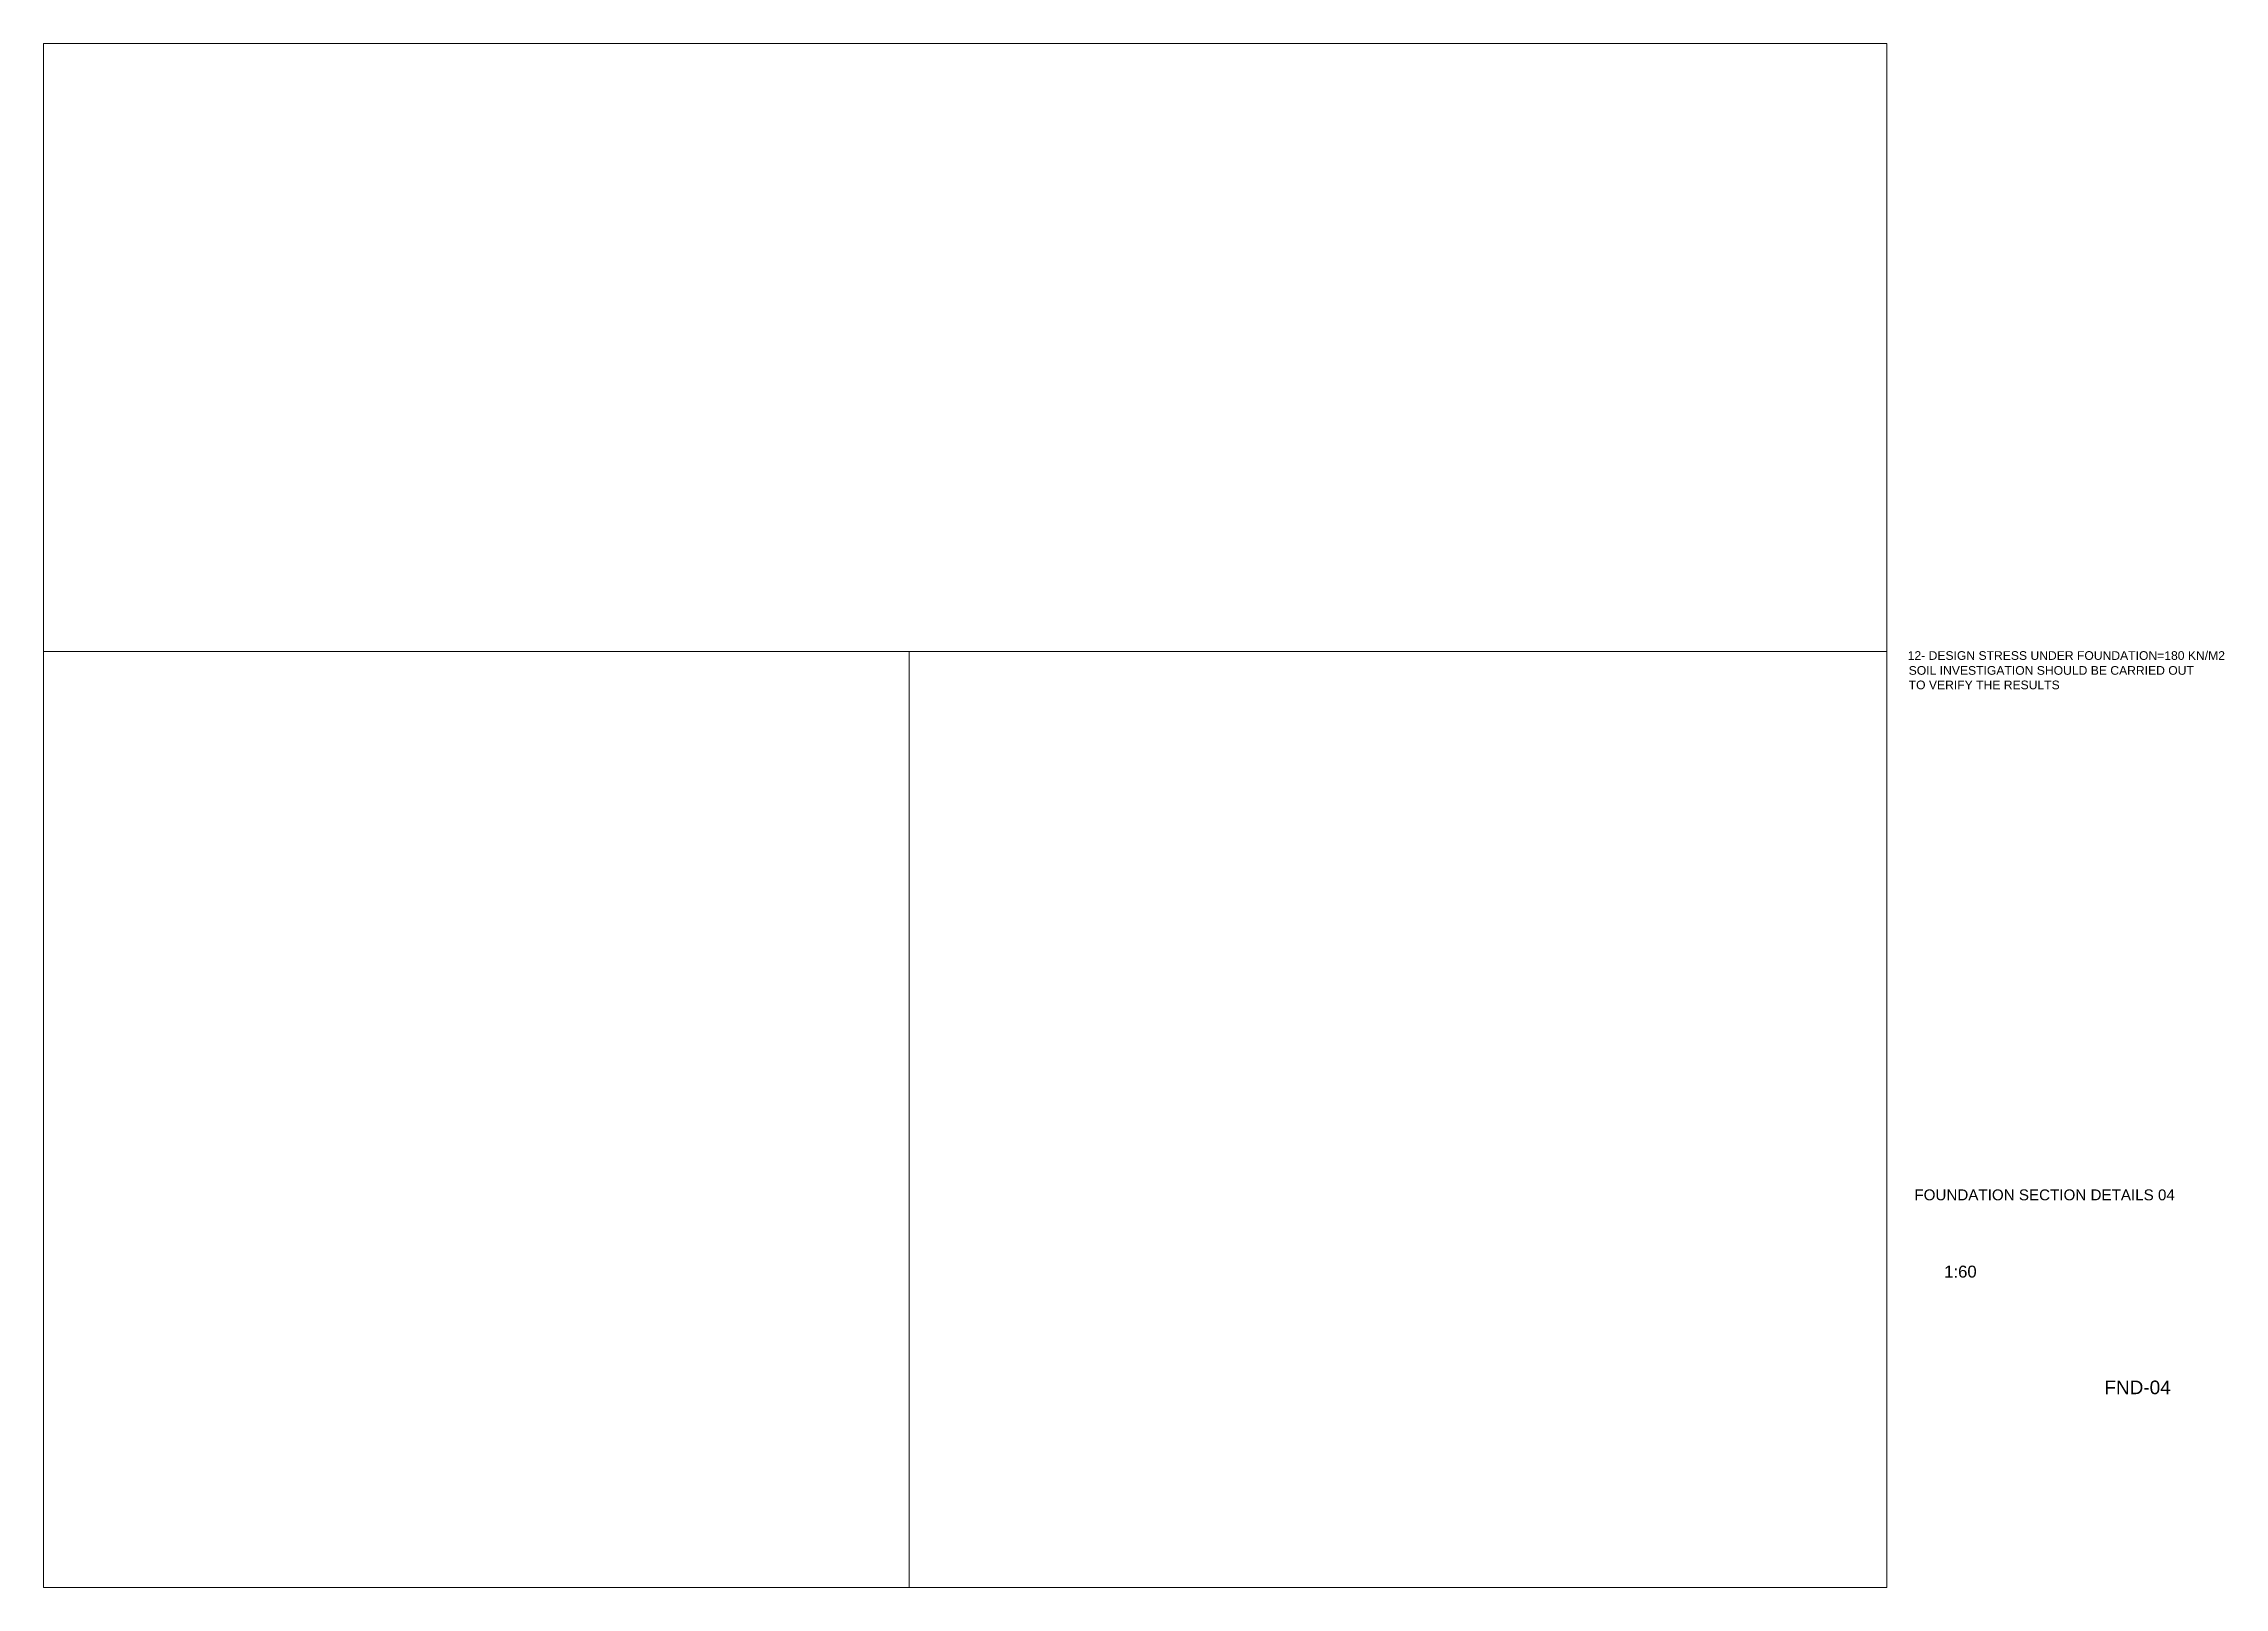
# Paper-space layout 'F-04' of a CAD drawing. Header units: millimetres. Extents: x 7 to 409, y 11 to 295.
import ezdxf

# ---------------------------------------------------------------- set-up
doc = ezdxf.new("R2010")
doc.units = ezdxf.units.MM
doc.header["$MEASUREMENT"] = 0
for name, color, linetype, lineweight in [('DIM', 174, 'Continuous', 0), ('G-ANNO-TTLB', 6, 'Continuous', 9), ('label', 7, 'Continuous', 0)]:
    doc.layers.add(name, color=color, linetype=linetype, lineweight=lineweight)
doc.styles.add('ARIAL', font='arial.ttf', dxfattribs={"height": 2.2})
doc.styles.get("Standard").update_dxf_attribs({"font": 'arial.ttf'})

psp = doc.layouts.new('F-04')

# ---------------------------------------------------------------- texts
at = {"layer": 'DIM', "ltscale": 1000, "insert": (352, 84.04), "char_height": 2, "attachment_point": 1}
psp.add_mtext_dynamic_manual_height_columns('FOUNDATION SECTION DETAILS 04', width=98.2655, gutter_width=14.53, heights=[0], dxfattribs=at)
at = {"layer": 'G-ANNO-TTLB', "color": 0, "insert": (386.99, 48.85), "char_height": 2.5, "width": 14.1097, "attachment_point": 1, "style": 'ARIAL'}
psp.add_mtext('FND-04', dxfattribs=at)
at = {"layer": 'label', "color": 6, "char_height": 1.6, "width": 71.5152, "attachment_point": 1}
for s, insert in [('12- DESIGN STRESS UNDER FOUNDATION=180 KN/M2 ', (350.77, 183.12)), ('SOIL INVESTIGATION SHOULD BE CARRIED OUT \\PTO VERIFY THE RESULTS', (350.95, 180.38))]:
    psp.add_mtext(s, dxfattribs=dict(at, insert=insert))
at = {"layer": 'label', "insert": (357.49, 70.01), "char_height": 2.2, "width": 10.6214, "attachment_point": 1}
psp.add_mtext('1:60', dxfattribs=at)

# ---------------------------------------------------------------- viewports
at = {"layer": 'Defpoints'}
psp.add_viewport(center=(177.19, 239), size=(339.43, 111.9108), view_center_point=(1234094.1413, -176574.1838), view_height=6714.652903, dxfattribs=at)
for center, size, view_center_point, view_height, status in [((87.17, 96.92), (159.39, 172.262), (1243775.2451, -146446.9325), 21532.79427, 4), ((256.88, 96.92), (180.04, 172.2624), (1157394.6944, -172373.0708), 10335.741755, 3)]:
    psp.add_viewport(center=center, size=size, view_center_point=view_center_point, view_height=view_height, status=status, dxfattribs=at)

doc.saveas('drawing.dxf')
